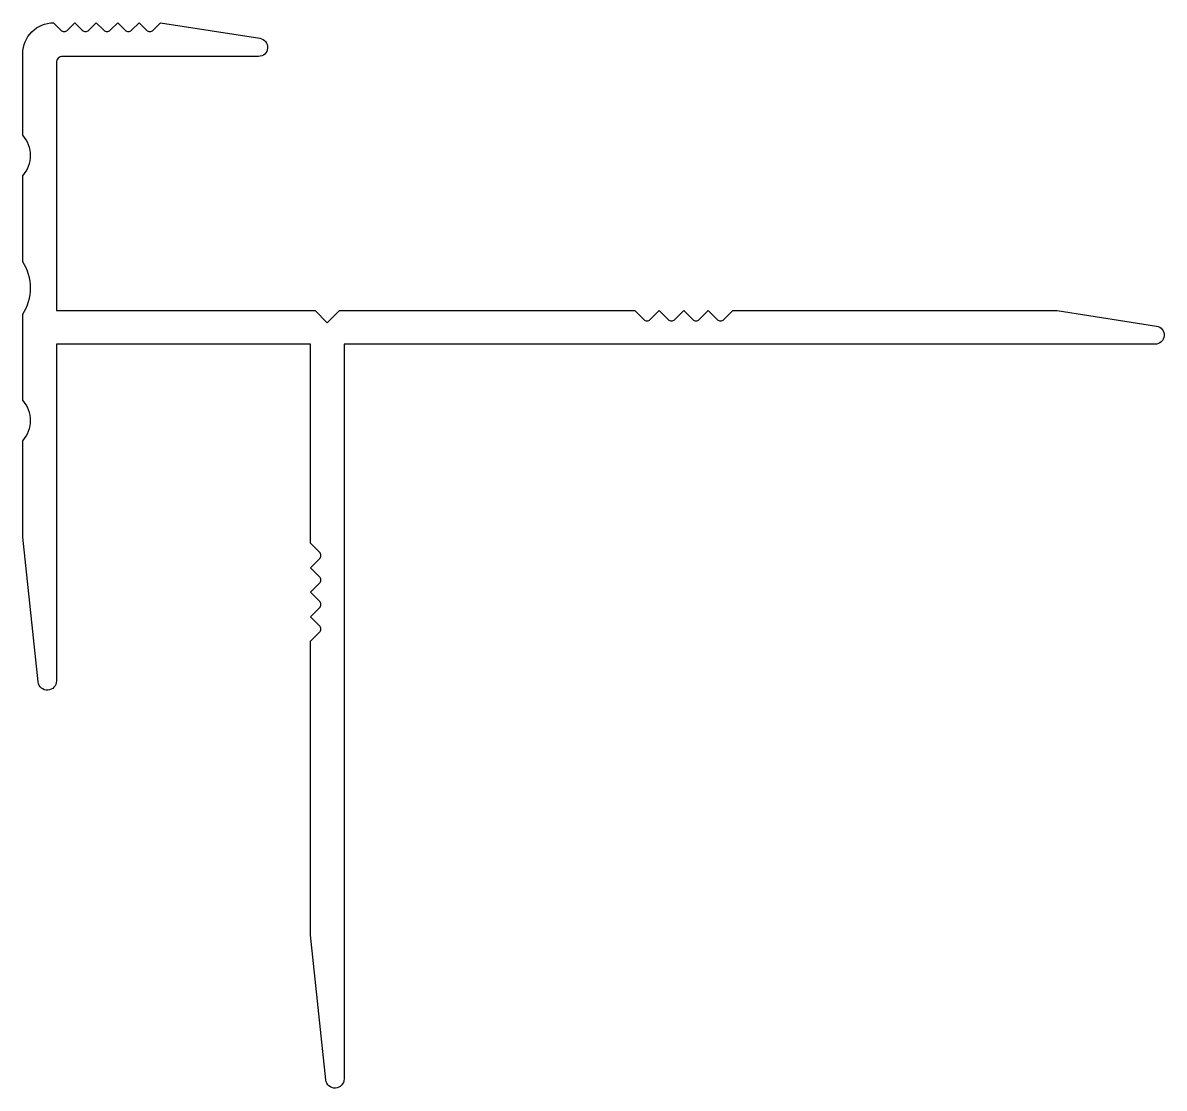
# Model space of a CAD drawing. Extents: x 143.4 to 180.7, y 198.5 to 233.3.
import ezdxf

# ---------------------------------------------------------------- set-up
doc = ezdxf.new("R2010")
doc.units = 0
doc.layers.get('0').update_dxf_attribs({"linetype": 'CONTINUOUS'})

msp = doc.modelspace()

# ---------------------------------------------------------------- linework, layer by layer
msp.add_lwpolyline([(144.523, 211.757, -0.948532), (143.924, 211.725), (143.423, 216.457), (143.423, 219.604, 0.377964), (143.423, 220.927), (143.423, 223.735, 0.291111), (143.423, 225.453), (143.423, 228.261, 0.377964), (143.423, 229.584), (143.423, 232.257, -0.414214), (144.423, 233.257), (144.667, 233.013, 0.414214), (144.879, 233.013), (145.123, 233.257), (145.367, 233.013, 0.414214), (145.579, 233.013), (145.823, 233.257), (146.067, 233.013, 0.414214), (146.279, 233.013), (146.523, 233.257), (146.767, 233.013, 0.414214), (146.979, 233.013), (147.223, 233.257), (147.467, 233.013, 0.414214), (147.679, 233.013), (147.923, 233.257), (151.169, 232.753, -0.925865), (151.123, 232.157), (144.723, 232.157, 0.414214), (144.523, 231.957), (144.523, 223.857), (152.973, 223.857), (153.373, 223.457), (153.773, 223.857), (163.423, 223.857), (163.717, 223.563, 0.414214), (163.929, 223.563), (164.223, 223.857), (164.517, 223.563, 0.414214), (164.729, 223.563), (165.023, 223.857), (165.317, 223.563, 0.414214), (165.529, 223.563), (165.823, 223.857), (166.117, 223.563, 0.414214), (166.329, 223.563), (166.623, 223.857), (177.223, 223.857), (180.469, 223.353, -0.925865), (180.423, 222.757), (153.923, 222.757), (153.923, 198.757, -0.948532), (153.324, 198.725), (152.823, 203.457), (152.823, 213.056), (153.117, 213.35, 0.414214), (153.117, 213.562), (152.823, 213.856), (153.117, 214.15, 0.414214), (153.117, 214.362), (152.823, 214.656), (153.117, 214.95, 0.414214), (153.117, 215.162), (152.823, 215.456), (153.117, 215.75, 0.414214), (153.117, 215.962), (152.823, 216.256), (152.823, 222.757), (144.523, 222.757)], format="xyb", close=True)

doc.saveas('drawing.dxf')
